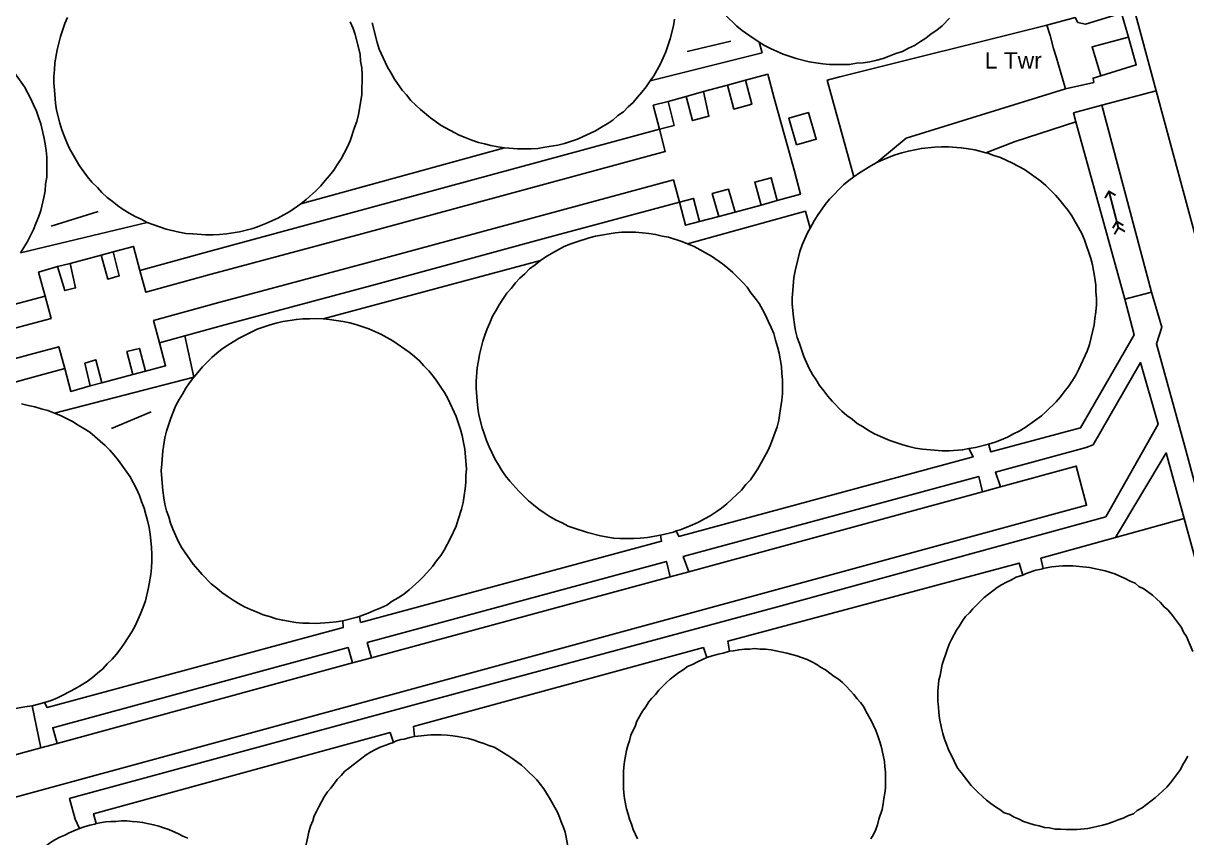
# Model space of a CAD drawing. Header units: millimetres. Extents: x 111502 to 977541, y 8702 to 1044108.
# Drawn here: x 974835.9 to 974942.6, y 476217.9 to 476292.6 of the extents above; entities that cross this region are included whole.
import ezdxf

# ---------------------------------------------------------------- set-up
doc = ezdxf.new("R2010")
doc.units = ezdxf.units.MM
doc.header["$LTSCALE"] = 0.25
doc.layers.add('X HVSS Site Background', color=8, linetype='Continuous')
doc.styles.add('OS Master Map$1$Standard', font='txt')

# ---------------------------------------------------------------- blocks, each defined once
blk = doc.blocks.new('OS Master Map$1$OSS6')
at = {"color": 8, "true_color": 0x707070, "const_width": 0.174, "flags": 128}
for points in [[(0.5, 0.5), (0, 0), (0.5, -0.5)], [(0, 0), (3.438, 0)], [(3.35, 0.5), (2.85, 0), (3.35, -0.5)], [(3.938, 0.5), (3.438, 0), (3.938, -0.5)]]:
    blk.add_lwpolyline(points, dxfattribs=at)
blk = doc.blocks.new('OS MAP')
at = {"layer": 'X HVSS Site Background', "flags": 128}
for points in [[(488706.79, 240882.87), (488721.64, 240827.84)], [(488685.2, 240832.3), (488685.18, 240832.31), (488685.18, 240832.31), (488684.65, 240832.65), (488684.65, 240832.65), (488683.65, 240833.35), (488683.65, 240833.35), (488683.15, 240833.75), (488683.15, 240833.75), (488682.1, 240834.8)], [(488677.45, 240834.4), (488677.35, 240833.8), (488677.35, 240833.8), (488677.05, 240832.6), (488677.05, 240832.6), (488676.65, 240831.4), (488676.65, 240831.4), (488676.15, 240830.3), (488676.15, 240830.3), (488675.55, 240829.2), (488675.55, 240829.2), (488675.22, 240828.73)], [(488661.85, 240822.6), (488661.25, 240822.7), (488661.25, 240822.7), (488660.6, 240822.8), (488660.6, 240822.8), (488660, 240822.95), (488660, 240822.95), (488659.45, 240823.1), (488659.45, 240823.1), (488658.85, 240823.3), (488658.85, 240823.3), (488658.25, 240823.55), (488658.25, 240823.55), (488657.7, 240823.75), (488657.7, 240823.75), (488656.05, 240824.65), (488656.05, 240824.65), (488655.05, 240825.35), (488655.05, 240825.35), (488654.15, 240826.1), (488654.15, 240826.1), (488653.7, 240826.5), (488653.7, 240826.5), (488653.25, 240826.95), (488653.25, 240826.95), (488652.85, 240827.45), (488652.85, 240827.45), (488652.45, 240827.9), (488652.45, 240827.9), (488651.75, 240828.9), (488651.75, 240828.9), (488651.45, 240829.45), (488651.45, 240829.45), (488651.1, 240830), (488651.1, 240830), (488650.35, 240831.65), (488650.35, 240831.65), (488650.15, 240832.25), (488650.15, 240832.25), (488649.7, 240834.05)], [(488629.05, 240815.75), (488628.5, 240816.05), (488628.5, 240816.05), (488627.95, 240816.3), (488627.95, 240816.3), (488627.4, 240816.6), (488627.4, 240816.6), (488626.85, 240816.95), (488626.85, 240816.95), (488626.35, 240817.3), (488626.35, 240817.3), (488625.85, 240817.7), (488625.85, 240817.7), (488625.4, 240818.05), (488625.4, 240818.05), (488624.9, 240818.5), (488624.9, 240818.5), (488624.5, 240818.95), (488624.5, 240818.95), (488624, 240819.45), (488624, 240819.45), (488623.6, 240819.95), (488623.6, 240819.95), (488623.25, 240820.4), (488623.25, 240820.4), (488622.85, 240820.95), (488622.85, 240820.95), (488622.55, 240821.45), (488622.55, 240821.45), (488621.95, 240822.55), (488621.95, 240822.55), (488621.7, 240823.1), (488621.7, 240823.1), (488621.45, 240823.7), (488621.45, 240823.7), (488621.25, 240824.25), (488621.25, 240824.25), (488621.05, 240824.85), (488621.05, 240824.85), (488620.75, 240826.05), (488620.75, 240826.05), (488620.65, 240826.7), (488620.65, 240826.7), (488620.55, 240827.9), (488620.55, 240827.9), (488620.5, 240828.55), (488620.5, 240828.55), (488620.5, 240829.15), (488620.5, 240829.15), (488620.55, 240829.75), (488620.55, 240829.75), (488620.6, 240830.4), (488620.6, 240830.4), (488620.8, 240831.6), (488620.8, 240831.6), (488621.1, 240832.8), (488621.1, 240832.8), (488621.5, 240834), (488621.5, 240834), (488621.75, 240834.55)], [(488647.7, 240834.15), (488647.95, 240833.55), (488647.95, 240833.55), (488648.15, 240833), (488648.15, 240833), (488648.45, 240831.8), (488648.45, 240831.8), (488648.6, 240831.15), (488648.6, 240831.15), (488648.65, 240830.55), (488648.65, 240830.55), (488648.75, 240829.95), (488648.75, 240829.95), (488648.8, 240829.3), (488648.8, 240829.3), (488648.8, 240828.7), (488648.8, 240828.7), (488648.75, 240828.1), (488648.75, 240828.1), (488648.75, 240827.45), (488648.75, 240827.45), (488648.45, 240825.65), (488648.45, 240825.65), (488648.3, 240825), (488648.3, 240825), (488648.1, 240824.45), (488648.1, 240824.45), (488647.7, 240823.25), (488647.7, 240823.25), (488647.45, 240822.7), (488647.45, 240822.7), (488646.85, 240821.6), (488646.85, 240821.6), (488646.5, 240821.05), (488646.5, 240821.05), (488646.2, 240820.55), (488646.2, 240820.55), (488645.8, 240820.05), (488645.8, 240820.05), (488645.4, 240819.6), (488645.4, 240819.6), (488645, 240819.1), (488645, 240819.1), (488644.55, 240818.65), (488644.55, 240818.65), (488643.65, 240817.85), (488643.65, 240817.85), (488643.15, 240817.45)], [(488616.75, 240829.7), (488617.8, 240828.2), (488617.8, 240828.2), (488618.4, 240827.1), (488618.4, 240827.1), (488618.65, 240826.55), (488618.65, 240826.55), (488618.9, 240825.95), (488618.9, 240825.95), (488619.1, 240825.4), (488619.1, 240825.4), (488619.3, 240824.8), (488619.3, 240824.8), (488619.6, 240823.6), (488619.6, 240823.6), (488619.7, 240822.95), (488619.7, 240822.95), (488619.8, 240822.35), (488619.8, 240822.35), (488619.85, 240821.75), (488619.85, 240821.75), (488619.85, 240819.9), (488619.85, 240819.9), (488619.75, 240819.25), (488619.75, 240819.25), (488619.7, 240818.65), (488619.7, 240818.65), (488619.6, 240818.05), (488619.6, 240818.05), (488619.3, 240816.85), (488619.3, 240816.85), (488619.1, 240816.25), (488619.1, 240816.25), (488618.85, 240815.65), (488618.85, 240815.65), (488618.65, 240815.1), (488618.65, 240815.1), (488618.35, 240814.55), (488618.35, 240814.55), (488618.1, 240814), (488618.1, 240814), (488617.75, 240813.45), (488617.75, 240813.45), (488617.45, 240812.95)], [(488702.67, 240834.48), (488702, 240833.8), (488702, 240833.8), (488701.5, 240833.4), (488701.5, 240833.4), (488701, 240833.05), (488701, 240833.05), (488700.5, 240832.65), (488700.5, 240832.65), (488700, 240832.35), (488700, 240832.35), (488699.45, 240832), (488699.45, 240832), (488698.9, 240831.75), (488698.9, 240831.75), (488698.35, 240831.45), (488698.35, 240831.45), (488697.75, 240831.25), (488697.75, 240831.25), (488697.15, 240831), (488697.15, 240831), (488696.6, 240830.8), (488696.6, 240830.8), (488696, 240830.65), (488696, 240830.65), (488695.35, 240830.5), (488695.35, 240830.5), (488694.75, 240830.4), (488694.75, 240830.4), (488694.15, 240830.35), (488694.15, 240830.35), (488693.5, 240830.25), (488693.5, 240830.25), (488691.65, 240830.25), (488691.65, 240830.25), (488691.05, 240830.3)], [(488719.1, 240832.75), (488718.45, 240834.95), (488718.45, 240834.95), (488715.15, 240833.95), (488715.15, 240833.95), (488714.45, 240834.1), (488714.45, 240834.1), (488714.2, 240834.55), (488714.2, 240834.55), (488711.6, 240833.85)], [(488693.9, 240819.95), (488691.46, 240828.82), (488691.46, 240828.82), (488691.79, 240828.9), (488691.79, 240828.9), (488692.6, 240829.1), (488692.6, 240829.1), (488711.6, 240833.85)], [(488711.6, 240833.85), (488711.9, 240832.9), (488711.9, 240832.9), (488712.2, 240831.7), (488712.2, 240831.7), (488712.45, 240830.95), (488712.45, 240830.95), (488713.3, 240828)], [(488682.61, 240832.37), (488678.59, 240831.45)], [(488685.47, 240831.3), (488685.2, 240832.3)], [(488691.05, 240830.3), (488690.4, 240830.4), (488690.4, 240830.4), (488689.8, 240830.5), (488689.8, 240830.5), (488688.6, 240830.8), (488688.6, 240830.8), (488687.4, 240831.2), (488687.4, 240831.2), (488686.85, 240831.45), (488686.85, 240831.45), (488686.25, 240831.7), (488686.25, 240831.7), (488685.7, 240832), (488685.7, 240832), (488685.21, 240832.3), (488685.21, 240832.3), (488685.2, 240832.3), (488685.2, 240832.3), (488685.2, 240832.3)], [(488719.1, 240832.75), (488715.75, 240831.85), (488715.75, 240831.85), (488716.55, 240829.2)], [(488719.1, 240832.75), (488719.8, 240830.2), (488719.8, 240830.2), (488716.55, 240829.2)], [(488685.47, 240831.3), (488675.22, 240828.73)], [(488683.95, 240828.8), (488686, 240829.35)], [(488686, 240829.35), (488686.6, 240827.15), (488686.6, 240827.15), (488688.45, 240820.45), (488688.45, 240820.45), (488689, 240818.35), (488689, 240818.35), (488686.85, 240817.75)], [(488713.3, 240828), (488715.9, 240828.6), (488715.9, 240828.6), (488715.85, 240829), (488715.85, 240829), (488716.55, 240829.2)], [(488675.22, 240828.73), (488674.85, 240828.2), (488674.85, 240828.2), (488674.45, 240827.7), (488674.45, 240827.7), (488674.05, 240827.25), (488674.05, 240827.25), (488673.65, 240826.75), (488673.65, 240826.75), (488673.2, 240826.35), (488673.2, 240826.35), (488672.75, 240825.9), (488672.75, 240825.9), (488672.25, 240825.55), (488672.25, 240825.55), (488671.8, 240825.15), (488671.8, 240825.15), (488671.25, 240824.8), (488671.25, 240824.8), (488670.75, 240824.5), (488670.75, 240824.5), (488670.2, 240824.15), (488670.2, 240824.15), (488668.55, 240823.4), (488668.55, 240823.4), (488667.35, 240823), (488667.35, 240823), (488666.75, 240822.85), (488666.75, 240822.85), (488665.55, 240822.65), (488665.55, 240822.65), (488664.9, 240822.55), (488664.9, 240822.55), (488664.3, 240822.5), (488664.3, 240822.5), (488663.05, 240822.5), (488663.05, 240822.5), (488661.85, 240822.6)], [(488680.1, 240827.75), (488682.3, 240828.35)], [(488682.3, 240828.35), (488683.95, 240828.8)], [(488682.3, 240828.35), (488682.9, 240826.15), (488682.9, 240826.15), (488684.55, 240826.6), (488684.55, 240826.6), (488683.95, 240828.8)], [(488696, 240821.25), (488698.71, 240823.48), (488698.71, 240823.48), (488713.3, 240828)], [(488676.85, 240826.85), (488678.5, 240827.3)], [(488678.5, 240827.3), (488680.1, 240827.75)], [(488678.5, 240827.3), (488679.1, 240825.1), (488679.1, 240825.1), (488680.6, 240825.5), (488680.6, 240825.5), (488680.1, 240827.75)], [(488716.65, 240826.5), (488721.64, 240827.84)], [(488721.64, 240827.84), (488729.9, 240797.25), (488729.9, 240797.25), (488739.85, 240760.95), (488739.85, 240760.95), (488745.8, 240738.75), (488745.8, 240738.75), (488746.3, 240736.95), (488746.3, 240736.95), (488747.55, 240732.35), (488747.55, 240732.35), (488748.6, 240728.7), (488748.6, 240728.7), (488748.8, 240728.05), (488748.8, 240728.05), (488748.9, 240726.65), (488748.9, 240726.65), (488749, 240725.1), (488749, 240725.1), (488749, 240724), (488749, 240724), (488748.9, 240723.4), (488748.9, 240723.4), (488748.65, 240722.75)], [(488676.07, 240824.3), (488675.5, 240826.5), (488675.5, 240826.5), (488676.85, 240826.85)], [(488676.85, 240826.85), (488677.4, 240824.65), (488677.4, 240824.65), (488676.07, 240824.3)], [(488688.63, 240822.87), (488687.93, 240825.31), (488687.93, 240825.31), (488689.73, 240825.83), (488689.73, 240825.83), (488690.44, 240823.39), (488690.44, 240823.39), (488688.63, 240822.87)], [(488716.65, 240826.5), (488714.05, 240825.8), (488714.05, 240825.8), (488714.27, 240824.99)], [(488721.2, 240809.35), (488716.65, 240826.5)], [(488708.7, 240823.17), (488714.27, 240824.99)], [(488714.27, 240824.99), (488718.75, 240808.7)], [(488676.07, 240824.3), (488634.4, 240813), (488634.4, 240813), (488628.4, 240811.35)], [(488676.07, 240824.3), (488676.6, 240822.25), (488676.6, 240822.25), (488648.75, 240814.7), (488648.75, 240814.7), (488634.95, 240811), (488634.95, 240811), (488628.95, 240809.35), (488628.95, 240809.35), (488628.4, 240811.35)], [(488705.99, 240822.15), (488705, 240822.4), (488705, 240822.4), (488704.4, 240822.5), (488704.4, 240822.5), (488703.75, 240822.6), (488703.75, 240822.6), (488702.55, 240822.7), (488702.55, 240822.7), (488701.95, 240822.7), (488701.95, 240822.7), (488701.3, 240822.65), (488701.3, 240822.65), (488700.1, 240822.55), (488700.1, 240822.55), (488699.5, 240822.4), (488699.5, 240822.4), (488698.9, 240822.3), (488698.9, 240822.3), (488698.3, 240822.15), (488698.3, 240822.15), (488697.7, 240821.95), (488697.7, 240821.95), (488697.15, 240821.75), (488697.15, 240821.75), (488696.55, 240821.5), (488696.55, 240821.5), (488696, 240821.25)], [(488708.7, 240823.17), (488705.99, 240822.15)], [(488661.85, 240822.6), (488643.15, 240817.45)], [(488706.25, 240795.4), (488706.85, 240795.6), (488706.85, 240795.6), (488707.4, 240795.8), (488707.4, 240795.8), (488708, 240796.05), (488708, 240796.05), (488708.55, 240796.35), (488708.55, 240796.35), (488709.05, 240796.6), (488709.05, 240796.6), (488709.6, 240796.95), (488709.6, 240796.95), (488711.1, 240798), (488711.1, 240798), (488711.55, 240798.4), (488711.55, 240798.4), (488712.45, 240799.3), (488712.45, 240799.3), (488712.85, 240799.75), (488712.85, 240799.75), (488713.2, 240800.2), (488713.2, 240800.2), (488713.6, 240800.7), (488713.6, 240800.7), (488713.95, 240801.25), (488713.95, 240801.25), (488714.25, 240801.75), (488714.25, 240801.75), (488714.55, 240802.3), (488714.55, 240802.3), (488715.3, 240803.95), (488715.3, 240803.95), (488715.5, 240804.55), (488715.5, 240804.55), (488715.95, 240806.35), (488715.95, 240806.35), (488716, 240806.95), (488716, 240806.95), (488716.1, 240807.55), (488716.1, 240807.55), (488716.15, 240808.2), (488716.15, 240808.2), (488716.15, 240808.8), (488716.15, 240808.8), (488716.1, 240809.4), (488716.1, 240809.4), (488716.1, 240810), (488716.1, 240810), (488716, 240810.65), (488716, 240810.65), (488715.8, 240811.85), (488715.8, 240811.85), (488715.65, 240812.45), (488715.65, 240812.45), (488715.45, 240813), (488715.45, 240813), (488715.25, 240813.6), (488715.25, 240813.6), (488715.05, 240814.15), (488715.05, 240814.15), (488714.8, 240814.75), (488714.8, 240814.75), (488714.5, 240815.3), (488714.5, 240815.3), (488714.2, 240815.8), (488714.2, 240815.8), (488713.9, 240816.35), (488713.9, 240816.35), (488713.55, 240816.85), (488713.55, 240816.85), (488713.15, 240817.35), (488713.15, 240817.35), (488712.8, 240817.8), (488712.8, 240817.8), (488712.4, 240818.25), (488712.4, 240818.25), (488711.5, 240819.15), (488711.5, 240819.15), (488711.05, 240819.55), (488711.05, 240819.55), (488709.55, 240820.6), (488709.55, 240820.6), (488708.45, 240821.2), (488708.45, 240821.2), (488707.35, 240821.7), (488707.35, 240821.7), (488706.75, 240821.9), (488706.75, 240821.9), (488706.2, 240822.1), (488706.2, 240822.1), (488705.99, 240822.15)], [(488696, 240821.25), (488695.45, 240820.95), (488695.45, 240820.95), (488694.95, 240820.65), (488694.95, 240820.65), (488694.4, 240820.3), (488694.4, 240820.3), (488693.9, 240819.95)], [(488677.89, 240817.61), (488677.35, 240819.65), (488677.35, 240819.65), (488649.45, 240812.1), (488649.45, 240812.1), (488635.65, 240808.4), (488635.65, 240808.4), (488629.65, 240806.75), (488629.65, 240806.75), (488630.2, 240804.7)], [(488685.4, 240817.35), (488684.8, 240819.45), (488684.8, 240819.45), (488686.3, 240819.85), (488686.3, 240819.85), (488686.85, 240817.75)], [(488693.9, 240819.95), (488693.45, 240819.6), (488693.45, 240819.6), (488692.95, 240819.2), (488692.95, 240819.2), (488691.65, 240817.9), (488691.65, 240817.9), (488691.25, 240817.4), (488691.25, 240817.4), (488690.55, 240816.4), (488690.55, 240816.4), (488690.25, 240815.9), (488690.25, 240815.9), (488689.89, 240815.24)], [(488681.5, 240816.3), (488680.9, 240818.4), (488680.9, 240818.4), (488682.4, 240818.8), (488682.4, 240818.8), (488683, 240816.7)], [(488643.15, 240817.45), (488642.15, 240816.75), (488642.15, 240816.75), (488641.05, 240816.15), (488641.05, 240816.15), (488639.95, 240815.65), (488639.95, 240815.65), (488639.35, 240815.4), (488639.35, 240815.4), (488638.75, 240815.2), (488638.75, 240815.2), (488637.55, 240814.9), (488637.55, 240814.9), (488636.35, 240814.7), (488636.35, 240814.7), (488635.7, 240814.65), (488635.7, 240814.65), (488635.1, 240814.6), (488635.1, 240814.6), (488634.45, 240814.6), (488634.45, 240814.6), (488633.25, 240814.7), (488633.25, 240814.7), (488632.6, 240814.75), (488632.6, 240814.75), (488632, 240814.85), (488632, 240814.85), (488630.8, 240815.15), (488630.8, 240815.15), (488629.6, 240815.55), (488629.6, 240815.55), (488629.05, 240815.75)], [(488632.53, 240805.34), (488636.2, 240806.35), (488636.2, 240806.35), (488650, 240810.05), (488650, 240810.05), (488665.7, 240814.35), (488665.7, 240814.35), (488677.89, 240817.61)], [(488677.89, 240817.61), (488679.2, 240817.95), (488679.2, 240817.95), (488679.75, 240815.85)], [(488679.75, 240815.85), (488678.45, 240815.5), (488678.45, 240815.5), (488677.89, 240817.61)], [(488685.4, 240817.35), (488683, 240816.7)], [(488686.85, 240817.75), (488685.4, 240817.35)], [(488620.27, 240815.42), (488624.58, 240816.77)], [(488678.65, 240813.8), (488689.45, 240816.78), (488689.45, 240816.78), (488689.89, 240815.24)], [(488681.5, 240816.3), (488679.75, 240815.85)], [(488683, 240816.7), (488681.5, 240816.3)], [(488617.45, 240812.95), (488629.05, 240815.75)], [(488689.89, 240815.24), (488689.65, 240814.8), (488689.65, 240814.8), (488689.15, 240813.7), (488689.15, 240813.7), (488688.95, 240813.1), (488688.95, 240813.1), (488688.5, 240811.3), (488688.5, 240811.3), (488688.4, 240810.7), (488688.4, 240810.7), (488688.3, 240809.5), (488688.3, 240809.5), (488688.25, 240808.85), (488688.25, 240808.85), (488688.25, 240808.25), (488688.25, 240808.25), (488688.35, 240807.05), (488688.35, 240807.05), (488688.45, 240806.4), (488688.45, 240806.4), (488688.55, 240805.8), (488688.55, 240805.8), (488688.7, 240805.2), (488688.7, 240805.2), (488688.9, 240804.65), (488688.9, 240804.65), (488689.3, 240803.45), (488689.3, 240803.45), (488689.8, 240802.35), (488689.8, 240802.35), (488690.1, 240801.8), (488690.1, 240801.8), (488690.45, 240801.3), (488690.45, 240801.3), (488690.75, 240800.8), (488690.75, 240800.8), (488691.15, 240800.3), (488691.15, 240800.3), (488691.5, 240799.8), (488691.5, 240799.8), (488691.9, 240799.35), (488691.9, 240799.35), (488692.8, 240798.45), (488692.8, 240798.45), (488693.25, 240798.05), (488693.25, 240798.05), (488693.75, 240797.7), (488693.75, 240797.7), (488694.2, 240797.3), (488694.2, 240797.3), (488694.75, 240797), (488694.75, 240797), (488695.25, 240796.65), (488695.25, 240796.65), (488695.8, 240796.35), (488695.8, 240796.35), (488696.35, 240796.1), (488696.35, 240796.1), (488697.2, 240795.75), (488697.2, 240795.75), (488698.4, 240795.35), (488698.4, 240795.35), (488698.95, 240795.2), (488698.95, 240795.2), (488699.55, 240795.05), (488699.55, 240795.05), (488700.2, 240794.95), (488700.2, 240794.95), (488702, 240794.8), (488702, 240794.8), (488702.65, 240794.8), (488702.65, 240794.8), (488703.85, 240794.9), (488703.85, 240794.9), (488704.45, 240795)], [(488665.15, 240812.25), (488665.65, 240812.6), (488665.65, 240812.6), (488666.15, 240812.9), (488666.15, 240812.9), (488667.25, 240813.5), (488667.25, 240813.5), (488667.85, 240813.75), (488667.85, 240813.75), (488668.4, 240813.95), (488668.4, 240813.95), (488669.6, 240814.35), (488669.6, 240814.35), (488670.2, 240814.5), (488670.2, 240814.5), (488672, 240814.8), (488672, 240814.8), (488672.6, 240814.85), (488672.6, 240814.85), (488673.85, 240814.85), (488673.85, 240814.85), (488674.5, 240814.8), (488674.5, 240814.8), (488675.1, 240814.75), (488675.1, 240814.75), (488675.7, 240814.65), (488675.7, 240814.65), (488676.3, 240814.5), (488676.3, 240814.5), (488676.9, 240814.4), (488676.9, 240814.4), (488678.1, 240814), (488678.1, 240814), (488678.65, 240813.8)], [(488625.95, 240813.05), (488624.85, 240812.75)], [(488624.85, 240812.75), (488625.45, 240810.55), (488625.45, 240810.55), (488626.5, 240810.85), (488626.5, 240810.85), (488625.95, 240813.05)], [(488628.4, 240811.35), (488627.8, 240813.55), (488627.8, 240813.55), (488625.95, 240813.05)], [(488678.65, 240813.8), (488679.25, 240813.55), (488679.25, 240813.55), (488679.8, 240813.25), (488679.8, 240813.25), (488680.3, 240812.95), (488680.3, 240812.95), (488680.85, 240812.65), (488680.85, 240812.65), (488681.85, 240811.95), (488681.85, 240811.95), (488682.35, 240811.55), (488682.35, 240811.55), (488682.8, 240811.15), (488682.8, 240811.15), (488683.7, 240810.25), (488683.7, 240810.25), (488684.1, 240809.8), (488684.1, 240809.8), (488684.45, 240809.3), (488684.45, 240809.3), (488684.85, 240808.8), (488684.85, 240808.8), (488685.2, 240808.3), (488685.2, 240808.3), (488685.5, 240807.75), (488685.5, 240807.75), (488685.8, 240807.25), (488685.8, 240807.25), (488686.05, 240806.7), (488686.05, 240806.7), (488686.3, 240806.1), (488686.3, 240806.1), (488686.55, 240805.55), (488686.55, 240805.55), (488686.7, 240804.95), (488686.7, 240804.95), (488686.9, 240804.35), (488686.9, 240804.35), (488687.05, 240803.75), (488687.05, 240803.75), (488687.25, 240802.55), (488687.25, 240802.55), (488687.3, 240801.9), (488687.3, 240801.9), (488687.35, 240801.3), (488687.35, 240801.3), (488687.35, 240800.05), (488687.35, 240800.05), (488687.3, 240799.45), (488687.3, 240799.45), (488687.1, 240798.25), (488687.1, 240798.25), (488687, 240797.6), (488687, 240797.6), (488686.85, 240797), (488686.85, 240797), (488686.25, 240795.35), (488686.25, 240795.35), (488686, 240794.8), (488686, 240794.8), (488685.1, 240793.15), (488685.1, 240793.15), (488684.4, 240792.15), (488684.4, 240792.15), (488684, 240791.7), (488684, 240791.7), (488683.6, 240791.2), (488683.6, 240791.2), (488683.15, 240790.8), (488683.15, 240790.8), (488682.7, 240790.35), (488682.7, 240790.35), (488682.25, 240789.95), (488682.25, 240789.95), (488681.75, 240789.55), (488681.75, 240789.55), (488681.25, 240789.2), (488681.25, 240789.2), (488680.7, 240788.85), (488680.7, 240788.85), (488680.2, 240788.55), (488680.2, 240788.55), (488679.65, 240788.25), (488679.65, 240788.25), (488679.1, 240788), (488679.1, 240788), (488678.5, 240787.75), (488678.5, 240787.75), (488677.95, 240787.55), (488677.95, 240787.55), (488677.6, 240787.45)], [(488622, 240812), (488620.85, 240811.7)], [(488620.85, 240811.7), (488621.5, 240809.5), (488621.5, 240809.5), (488622.5, 240809.75), (488622.5, 240809.75), (488622, 240812)], [(488624.85, 240812.75), (488622, 240812)], [(488645.21, 240806.9), (488665.15, 240812.25)], [(488676.15, 240787.05), (488674.95, 240786.85), (488674.95, 240786.85), (488674.3, 240786.8), (488674.3, 240786.8), (488673.7, 240786.75), (488673.7, 240786.75), (488672.45, 240786.75), (488672.45, 240786.75), (488671.85, 240786.8), (488671.85, 240786.8), (488670.65, 240787), (488670.65, 240787), (488669.45, 240787.3), (488669.45, 240787.3), (488668.25, 240787.7), (488668.25, 240787.7), (488667.7, 240787.9), (488667.7, 240787.9), (488667.15, 240788.2), (488667.15, 240788.2), (488666.6, 240788.45), (488666.6, 240788.45), (488666.05, 240788.75), (488666.05, 240788.75), (488665.5, 240789.1), (488665.5, 240789.1), (488665, 240789.45), (488665, 240789.45), (488664.5, 240789.85), (488664.5, 240789.85), (488664.05, 240790.2), (488664.05, 240790.2), (488663.15, 240791.1), (488663.15, 240791.1), (488662.35, 240792), (488662.35, 240792), (488661.95, 240792.5), (488661.95, 240792.5), (488661.6, 240793), (488661.6, 240793), (488661.3, 240793.5), (488661.3, 240793.5), (488660.95, 240794.05), (488660.95, 240794.05), (488660.45, 240795.15), (488660.45, 240795.15), (488660.2, 240795.75), (488660.2, 240795.75), (488660, 240796.3), (488660, 240796.3), (488659.8, 240796.9), (488659.8, 240796.9), (488659.5, 240798.1), (488659.5, 240798.1), (488659.4, 240798.7), (488659.4, 240798.7), (488659.35, 240799.35), (488659.35, 240799.35), (488659.25, 240800.55), (488659.25, 240800.55), (488659.25, 240801.2), (488659.25, 240801.2), (488659.35, 240802.4), (488659.35, 240802.4), (488659.45, 240803.05), (488659.45, 240803.05), (488659.55, 240803.65), (488659.55, 240803.65), (488659.85, 240804.85), (488659.85, 240804.85), (488660.05, 240805.4), (488660.05, 240805.4), (488660.25, 240806), (488660.25, 240806), (488660.5, 240806.55), (488660.5, 240806.55), (488660.75, 240807.15), (488660.75, 240807.15), (488661.05, 240807.65), (488661.05, 240807.65), (488661.35, 240808.2), (488661.35, 240808.2), (488661.7, 240808.7), (488661.7, 240808.7), (488662.05, 240809.25), (488662.05, 240809.25), (488662.45, 240809.7), (488662.45, 240809.7), (488662.85, 240810.2), (488662.85, 240810.2), (488663.25, 240810.65), (488663.25, 240810.65), (488663.7, 240811.05), (488663.7, 240811.05), (488664.15, 240811.5), (488664.15, 240811.5), (488664.65, 240811.85), (488664.65, 240811.85), (488665.15, 240812.25)], [(488620.85, 240811.7), (488619.1, 240811.2), (488619.1, 240811.2), (488619.7, 240809)], [(488595.9, 240800.3), (488595.35, 240802.35), (488595.35, 240802.35), (488617.3, 240808.35), (488617.3, 240808.35), (488619.7, 240809)], [(488619.7, 240809), (488620.25, 240806.95), (488620.25, 240806.95), (488617.85, 240806.3), (488617.85, 240806.3), (488595.9, 240800.3)], [(488718.75, 240808.7), (488721.2, 240809.35)], [(488728.95, 240719.55), (488735.85, 240721.5), (488735.85, 240721.5), (488741.55, 240731.25), (488741.55, 240731.25), (488729, 240777.6), (488729, 240777.6), (488724.25, 240795.2), (488724.25, 240795.2), (488721.65, 240804.6), (488721.65, 240804.6), (488722.15, 240806.15), (488722.15, 240806.15), (488721.2, 240809.35)], [(488718.75, 240808.7), (488719.6, 240805.45), (488719.6, 240805.45), (488714.7, 240796.9), (488714.7, 240796.9), (488706.45, 240794.7), (488706.45, 240794.7), (488706.25, 240795.4)], [(488633.35, 240801.55), (488633.7, 240802), (488633.7, 240802), (488634.15, 240802.5), (488634.15, 240802.5), (488635, 240803.35), (488635, 240803.35), (488635.45, 240803.75), (488635.45, 240803.75), (488635.95, 240804.15), (488635.95, 240804.15), (488636.45, 240804.5), (488636.45, 240804.5), (488636.95, 240804.8), (488636.95, 240804.8), (488637.5, 240805.15), (488637.5, 240805.15), (488638.05, 240805.4), (488638.05, 240805.4), (488638.6, 240805.7), (488638.6, 240805.7), (488639.15, 240805.95), (488639.15, 240805.95), (488640.35, 240806.35), (488640.35, 240806.35), (488640.9, 240806.5), (488640.9, 240806.5), (488641.5, 240806.65), (488641.5, 240806.65), (488642.15, 240806.75), (488642.15, 240806.75), (488642.75, 240806.85), (488642.75, 240806.85), (488643.35, 240806.9), (488643.35, 240806.9), (488643.95, 240806.9), (488643.95, 240806.9), (488644.6, 240806.95), (488644.6, 240806.95), (488645.21, 240806.9)], [(488645.21, 240806.9), (488645.8, 240806.85), (488645.8, 240806.85), (488646.4, 240806.75), (488646.4, 240806.75), (488647.05, 240806.65), (488647.05, 240806.65), (488647.65, 240806.55), (488647.65, 240806.55), (488648.2, 240806.4), (488648.2, 240806.4), (488649.4, 240806), (488649.4, 240806), (488650.5, 240805.5), (488650.5, 240805.5), (488651.6, 240804.9), (488651.6, 240804.9), (488653.1, 240803.85), (488653.1, 240803.85), (488653.6, 240803.45), (488653.6, 240803.45), (488654.05, 240803.05), (488654.05, 240803.05), (488654.45, 240802.6), (488654.45, 240802.6), (488654.9, 240802.15), (488654.9, 240802.15), (488655.3, 240801.65), (488655.3, 240801.65), (488655.65, 240801.2), (488655.65, 240801.2), (488656, 240800.65), (488656, 240800.65), (488656.35, 240800.15), (488656.35, 240800.15), (488656.65, 240799.6), (488656.65, 240799.6), (488657.4, 240797.95), (488657.4, 240797.95), (488657.8, 240796.75), (488657.8, 240796.75), (488657.95, 240796.2), (488657.95, 240796.2), (488658.1, 240795.55), (488658.1, 240795.55), (488658.2, 240794.95), (488658.2, 240794.95), (488658.35, 240793.15), (488658.35, 240793.15), (488658.3, 240792.5), (488658.3, 240792.5), (488658.3, 240791.9), (488658.3, 240791.9), (488658.25, 240791.3), (488658.25, 240791.3), (488658.15, 240790.7), (488658.15, 240790.7), (488658.05, 240790.05), (488658.05, 240790.05), (488657.9, 240789.45), (488657.9, 240789.45), (488657.6, 240788.5), (488657.6, 240788.5), (488657.4, 240787.9), (488657.4, 240787.9), (488656.9, 240786.8), (488656.9, 240786.8), (488656.3, 240785.7), (488656.3, 240785.7), (488656, 240785.2), (488656, 240785.2), (488655.6, 240784.7), (488655.6, 240784.7), (488655.25, 240784.2), (488655.25, 240784.2), (488654.45, 240783.3), (488654.45, 240783.3), (488654, 240782.85), (488654, 240782.85), (488653.1, 240782.05), (488653.1, 240782.05), (488652.6, 240781.65), (488652.6, 240781.65), (488652.1, 240781.3), (488652.1, 240781.3), (488651.55, 240781), (488651.55, 240781), (488651.05, 240780.65), (488651.05, 240780.65), (488650.5, 240780.4), (488650.5, 240780.4), (488649.9, 240780.15), (488649.9, 240780.15), (488649.35, 240779.9), (488649.35, 240779.9), (488648.75, 240779.7), (488648.75, 240779.7), (488648.55, 240779.6)], [(488628.9, 240802.1), (488630.75, 240802.6), (488630.75, 240802.6), (488630.2, 240804.7)], [(488630.2, 240804.7), (488632.53, 240805.34)], [(488633.35, 240801.55), (488632.53, 240805.34)], [(488621.5, 240802.35), (488620.95, 240804.35), (488620.95, 240804.35), (488618.55, 240803.7), (488618.55, 240803.7), (488596.6, 240797.7)], [(488627.75, 240801.8), (488627.2, 240803.9), (488627.2, 240803.9), (488628.35, 240804.2), (488628.35, 240804.2), (488628.9, 240802.1)], [(488596.6, 240797.7), (488597.15, 240795.65), (488597.15, 240795.65), (488619.15, 240801.7), (488619.15, 240801.7), (488621.5, 240802.35)], [(488621.5, 240802.35), (488622.05, 240800.25), (488622.05, 240800.25), (488623.85, 240800.75)], [(488622.85, 240760.15), (488622.45, 240761), (488622.45, 240761), (488621.95, 240762.9), (488621.95, 240762.9), (488622.45, 240763.05), (488622.45, 240763.05), (488655.25, 240771.95), (488655.25, 240771.95), (488686.9, 240780.5), (488686.9, 240780.5), (488717, 240788.75), (488717, 240788.75), (488721.8, 240797.25), (488721.8, 240797.25), (488720.2, 240802.9), (488720.2, 240802.9), (488715.85, 240795.35), (488715.85, 240795.35), (488715.2, 240795.1), (488715.2, 240795.1), (488706.9, 240792.85), (488706.9, 240792.85), (488707.35, 240791.5)], [(488623.85, 240800.75), (488623.35, 240802.85), (488623.35, 240802.85), (488624.35, 240803.15), (488624.35, 240803.15), (488624.9, 240801.05)], [(488620.55, 240798.25), (488633.35, 240801.55)], [(488624.9, 240801.05), (488627.75, 240801.8)], [(488627.75, 240801.8), (488628.9, 240802.1)], [(488647, 240779.2), (488646.4, 240779.1), (488646.4, 240779.1), (488645.75, 240779.05), (488645.75, 240779.05), (488644.55, 240778.95), (488644.55, 240778.95), (488643.9, 240779), (488643.9, 240779), (488643.3, 240779), (488643.3, 240779), (488642.7, 240779.05), (488642.7, 240779.05), (488641.5, 240779.25), (488641.5, 240779.25), (488640.9, 240779.4), (488640.9, 240779.4), (488640.3, 240779.6), (488640.3, 240779.6), (488639.7, 240779.75), (488639.7, 240779.75), (488639.15, 240780), (488639.15, 240780), (488638.55, 240780.25), (488638.55, 240780.25), (488638, 240780.5), (488638, 240780.5), (488637.45, 240780.8), (488637.45, 240780.8), (488636.95, 240781.1), (488636.95, 240781.1), (488636.4, 240781.45), (488636.4, 240781.45), (488635.9, 240781.8), (488635.9, 240781.8), (488635.45, 240782.2), (488635.45, 240782.2), (488634.95, 240782.6), (488634.95, 240782.6), (488634.1, 240783.45), (488634.1, 240783.45), (488633.7, 240783.9), (488633.7, 240783.9), (488633.3, 240784.4), (488633.3, 240784.4), (488632.25, 240785.9), (488632.25, 240785.9), (488631.95, 240786.45), (488631.95, 240786.45), (488631.45, 240787.55), (488631.45, 240787.55), (488631.2, 240788.15), (488631.2, 240788.15), (488631.05, 240788.75), (488631.05, 240788.75), (488630.85, 240789.3), (488630.85, 240789.3), (488630.7, 240789.9), (488630.7, 240789.9), (488630.6, 240790.5), (488630.6, 240790.5), (488630.5, 240791.15), (488630.5, 240791.15), (488630.35, 240792.95), (488630.35, 240792.95), (488630.4, 240793.6), (488630.4, 240793.6), (488630.5, 240794.8), (488630.5, 240794.8), (488630.7, 240796), (488630.7, 240796), (488630.85, 240796.6), (488630.85, 240796.6), (488631.25, 240797.8), (488631.25, 240797.8), (488631.45, 240798.35), (488631.45, 240798.35), (488631.7, 240798.95), (488631.7, 240798.95), (488632, 240799.5), (488632, 240799.5), (488632.3, 240800), (488632.3, 240800), (488632.6, 240800.55), (488632.6, 240800.55), (488632.95, 240801.05), (488632.95, 240801.05), (488633.35, 240801.55)], [(488623.85, 240800.75), (488624.9, 240801.05)], [(488617.55, 240799.1), (488618.15, 240798.95), (488618.15, 240798.95), (488618.75, 240798.85), (488618.75, 240798.85), (488619.35, 240798.65), (488619.35, 240798.65), (488619.95, 240798.5), (488619.95, 240798.5), (488620.55, 240798.25)], [(488620.55, 240798.25), (488621.1, 240798.05), (488621.1, 240798.05), (488621.65, 240797.75), (488621.65, 240797.75), (488622.2, 240797.5), (488622.2, 240797.5), (488622.75, 240797.15), (488622.75, 240797.15), (488623.25, 240796.85), (488623.25, 240796.85), (488623.8, 240796.5), (488623.8, 240796.5), (488624.25, 240796.1), (488624.25, 240796.1), (488624.75, 240795.7), (488624.75, 240795.7), (488625.2, 240795.3), (488625.2, 240795.3), (488625.65, 240794.85), (488625.65, 240794.85), (488626.05, 240794.4), (488626.05, 240794.4), (488626.45, 240793.9), (488626.45, 240793.9), (488627.5, 240792.4), (488627.5, 240792.4), (488628.1, 240791.3), (488628.1, 240791.3), (488628.35, 240790.7), (488628.35, 240790.7), (488628.55, 240790.15), (488628.55, 240790.15), (488628.8, 240789.55), (488628.8, 240789.55), (488628.95, 240788.95), (488628.95, 240788.95), (488629.1, 240788.4), (488629.1, 240788.4), (488629.25, 240787.75), (488629.25, 240787.75), (488629.35, 240787.15), (488629.35, 240787.15), (488629.45, 240785.95), (488629.45, 240785.95), (488629.5, 240785.3), (488629.5, 240785.3), (488629.5, 240784.7), (488629.5, 240784.7), (488629.45, 240784.05), (488629.45, 240784.05), (488629.4, 240783.45), (488629.4, 240783.45), (488629.2, 240782.25), (488629.2, 240782.25), (488628.9, 240781.05), (488628.9, 240781.05), (488628.7, 240780.45), (488628.7, 240780.45), (488628.45, 240779.85), (488628.45, 240779.85), (488627.95, 240778.75), (488627.95, 240778.75), (488627.65, 240778.2), (488627.65, 240778.2), (488627, 240777.15), (488627, 240777.15), (488626.65, 240776.65), (488626.65, 240776.65), (488626.25, 240776.15), (488626.25, 240776.15), (488625.85, 240775.7), (488625.85, 240775.7), (488625.4, 240775.25), (488625.4, 240775.25), (488625, 240774.8), (488625, 240774.8), (488624.5, 240774.4), (488624.5, 240774.4), (488624.05, 240774), (488624.05, 240774), (488623.55, 240773.65), (488623.55, 240773.65), (488623, 240773.3), (488623, 240773.3), (488622.5, 240773), (488622.5, 240773), (488621.4, 240772.4), (488621.4, 240772.4), (488620.85, 240772.15), (488620.85, 240772.15), (488620.25, 240771.9), (488620.25, 240771.9), (488619.65, 240771.7)], [(488625.79, 240796.85), (488629.42, 240798.39)], [(488618.5, 240771.4), (488617.85, 240771.3), (488617.85, 240771.3), (488616.65, 240771.1)], [(488704.45, 240795), (488704.85, 240794.25), (488704.85, 240794.25), (488677.85, 240786.95), (488677.85, 240786.95), (488677.6, 240787.45)], [(488706.25, 240795.4), (488705.05, 240795.1), (488705.05, 240795.1), (488704.45, 240795)], [(488717.9, 240786.85), (488722.55, 240794.6), (488722.55, 240794.6), (488724.19, 240788.6)], [(488707.35, 240791.5), (488714.3, 240793.4), (488714.3, 240793.4), (488715.25, 240789.8), (488715.25, 240789.8), (488612.45, 240761.81)], [(488705.7, 240791.05), (488705.35, 240792.45), (488705.35, 240792.45), (488678.25, 240785.1), (488678.25, 240785.1), (488678.75, 240783.7)], [(488705.7, 240791.05), (488678.75, 240783.7)], [(488707.35, 240791.5), (488705.7, 240791.05)], [(488717.9, 240786.85), (488724.19, 240788.6)], [(488724.19, 240788.6), (488731.45, 240762.1), (488731.45, 240762.1), (488739.7, 240731.75), (488739.7, 240731.75), (488734.65, 240722.8), (488734.65, 240722.8), (488728.95, 240721.35), (488728.95, 240721.35), (488728.6, 240722.55)], [(488677.6, 240787.45), (488677.35, 240787.35), (488677.35, 240787.35), (488676.15, 240787.05)], [(488648.65, 240779.05), (488676.25, 240786.5), (488676.25, 240786.5), (488676.15, 240787.05)], [(488711.25, 240784), (488711.05, 240784.95), (488711.05, 240784.95), (488717.9, 240786.85)], [(488677.05, 240783.25), (488676.7, 240784.65), (488676.7, 240784.65), (488649.25, 240777.2), (488649.25, 240777.2), (488649.65, 240775.8)], [(488709.4, 240783.4), (488709.05, 240784.5), (488709.05, 240784.5), (488682.35, 240777.35), (488682.35, 240777.35), (488682.5, 240776.41)], [(488711.25, 240784), (488711.55, 240784.05), (488711.55, 240784.05), (488712.05, 240784.15), (488712.05, 240784.15), (488713.05, 240784.25), (488713.05, 240784.25), (488714, 240784.25), (488714, 240784.25), (488715.5, 240784.1), (488715.5, 240784.1), (488715.95, 240784), (488715.95, 240784), (488716.95, 240783.8), (488716.95, 240783.8), (488717.45, 240783.65), (488717.45, 240783.65), (488717.85, 240783.5), (488717.85, 240783.5), (488718.3, 240783.3), (488718.3, 240783.3), (488718.8, 240783.1), (488718.8, 240783.1), (488719.25, 240782.85), (488719.25, 240782.85), (488719.7, 240782.65), (488719.7, 240782.65), (488720.05, 240782.35), (488720.05, 240782.35), (488720.5, 240782.15), (488720.5, 240782.15), (488721.3, 240781.55), (488721.3, 240781.55), (488721.7, 240781.2), (488721.7, 240781.2), (488722, 240780.9), (488722, 240780.9), (488722.35, 240780.5), (488722.35, 240780.5), (488722.7, 240780.2), (488722.7, 240780.2), (488723.05, 240779.8), (488723.05, 240779.8), (488723.95, 240778.6), (488723.95, 240778.6), (488724.15, 240778.15), (488724.15, 240778.15), (488724.4, 240777.75), (488724.4, 240777.75), (488725, 240776.4)], [(488724.55, 240766.8), (488724.3, 240766.35), (488724.3, 240766.35), (488724.05, 240765.95), (488724.05, 240765.95), (488723.85, 240765.55), (488723.85, 240765.55), (488722.95, 240764.35), (488722.95, 240764.35), (488722.6, 240763.95), (488722.6, 240763.95), (488722.25, 240763.6), (488722.25, 240763.6), (488721.9, 240763.3), (488721.9, 240763.3), (488721.55, 240762.95), (488721.55, 240762.95), (488720.35, 240762.05), (488720.35, 240762.05), (488719.9, 240761.8), (488719.9, 240761.8), (488719.55, 240761.5), (488719.55, 240761.5), (488719.1, 240761.35), (488719.1, 240761.35), (488718.6, 240761.1), (488718.6, 240761.1), (488718.15, 240760.95), (488718.15, 240760.95), (488717.7, 240760.75), (488717.7, 240760.75), (488717.25, 240760.6), (488717.25, 240760.6), (488716.75, 240760.45), (488716.75, 240760.45), (488716.3, 240760.35), (488716.3, 240760.35), (488715.8, 240760.25), (488715.8, 240760.25), (488715.35, 240760.15), (488715.35, 240760.15), (488714.35, 240760.05), (488714.35, 240760.05), (488713.35, 240760.05), (488713.35, 240760.05), (488712.85, 240760.1), (488712.85, 240760.1), (488712.35, 240760.1), (488712.35, 240760.1), (488711.85, 240760.2), (488711.85, 240760.2), (488711.4, 240760.25), (488711.4, 240760.25), (488710.9, 240760.4), (488710.9, 240760.4), (488710.45, 240760.5), (488710.45, 240760.5), (488709.45, 240760.8), (488709.45, 240760.8), (488709.05, 240761), (488709.05, 240761), (488708.6, 240761.2), (488708.6, 240761.2), (488708.15, 240761.45), (488708.15, 240761.45), (488707.7, 240761.6), (488707.7, 240761.6), (488707.3, 240761.9), (488707.3, 240761.9), (488706.9, 240762.15), (488706.9, 240762.15), (488706.45, 240762.45), (488706.45, 240762.45), (488706.05, 240762.75), (488706.05, 240762.75), (488705.7, 240763.1), (488705.7, 240763.1), (488705.3, 240763.45), (488705.3, 240763.45), (488704.65, 240764.1), (488704.65, 240764.1), (488703.75, 240765.3), (488703.75, 240765.3), (488703.45, 240765.65), (488703.45, 240765.65), (488703.2, 240766.1), (488703.2, 240766.1), (488703, 240766.55), (488703, 240766.55), (488702.75, 240767), (488702.75, 240767), (488702.55, 240767.45), (488702.55, 240767.45), (488702.4, 240767.9), (488702.4, 240767.9), (488702.2, 240768.35), (488702.2, 240768.35), (488702.05, 240768.85), (488702.05, 240768.85), (488701.95, 240769.35), (488701.95, 240769.35), (488701.75, 240770.25), (488701.75, 240770.25), (488701.7, 240770.75), (488701.7, 240770.75), (488701.65, 240771.3), (488701.65, 240771.3), (488701.6, 240771.8), (488701.6, 240771.8), (488701.6, 240772.75), (488701.6, 240772.75), (488701.7, 240773.75), (488701.7, 240773.75), (488701.8, 240774.2), (488701.8, 240774.2), (488702, 240775.2), (488702, 240775.2), (488702.45, 240776.55), (488702.45, 240776.55), (488702.65, 240777.05), (488702.65, 240777.05), (488702.85, 240777.5), (488702.85, 240777.5), (488703.1, 240777.95), (488703.1, 240777.95), (488703.3, 240778.35), (488703.3, 240778.35), (488703.6, 240778.75), (488703.6, 240778.75), (488703.85, 240779.2), (488703.85, 240779.2), (488704.15, 240779.6), (488704.15, 240779.6), (488704.5, 240779.95), (488704.5, 240779.95), (488704.8, 240780.3), (488704.8, 240780.3), (488705.85, 240781.35), (488705.85, 240781.35), (488707.05, 240782.25), (488707.05, 240782.25), (488707.45, 240782.5), (488707.45, 240782.5), (488707.9, 240782.75), (488707.9, 240782.75), (488708.35, 240782.95), (488708.35, 240782.95), (488708.8, 240783.2), (488708.8, 240783.2), (488709.4, 240783.4)], [(488677.05, 240783.25), (488649.65, 240775.8)], [(488678.75, 240783.7), (488677.05, 240783.25)], [(488709.4, 240783.4), (488709.7, 240783.55), (488709.7, 240783.55), (488710.6, 240783.85), (488710.6, 240783.85), (488711.1, 240783.95), (488711.1, 240783.95), (488711.25, 240784)], [(488619.65, 240771.7), (488619.9, 240771.25), (488619.9, 240771.25), (488647.05, 240778.6), (488647.05, 240778.6), (488647, 240779.2)], [(488648.55, 240779.6), (488648.2, 240779.5), (488648.2, 240779.5), (488647, 240779.2)], [(488648.65, 240779.05), (488648.55, 240779.6)], [(488647.9, 240775.35), (488647.5, 240776.75), (488647.5, 240776.75), (488620.4, 240769.4), (488620.4, 240769.4), (488620.8, 240767.95)], [(488680.4, 240775.85), (488680.1, 240776.75), (488680.1, 240776.75), (488653.5, 240769.5), (488653.5, 240769.5), (488653.6, 240768.6)], [(488649.65, 240775.8), (488647.9, 240775.35)], [(488682.5, 240776.41), (488682.85, 240776.45), (488682.85, 240776.45), (488683.35, 240776.55), (488683.35, 240776.55), (488683.85, 240776.6), (488683.85, 240776.6), (488684.35, 240776.6), (488684.35, 240776.6), (488684.8, 240776.65), (488684.8, 240776.65), (488685.3, 240776.6), (488685.3, 240776.6), (488685.8, 240776.6), (488685.8, 240776.6), (488686.3, 240776.55), (488686.3, 240776.55), (488686.75, 240776.45), (488686.75, 240776.45), (488687.75, 240776.25), (488687.75, 240776.25), (488688.2, 240776.1), (488688.2, 240776.1), (488688.65, 240776), (488688.65, 240776), (488689.1, 240775.85), (488689.1, 240775.85), (488689.6, 240775.65), (488689.6, 240775.65), (488690.05, 240775.45), (488690.05, 240775.45), (488690.5, 240775.2), (488690.5, 240775.2), (488690.85, 240774.95), (488690.85, 240774.95), (488691.3, 240774.7), (488691.3, 240774.7), (488692.1, 240774.1), (488692.1, 240774.1), (488692.5, 240773.85), (488692.5, 240773.85), (488692.85, 240773.55), (488692.85, 240773.55), (488693.2, 240773.2), (488693.2, 240773.2), (488693.55, 240772.8), (488693.55, 240772.8), (488693.9, 240772.45), (488693.9, 240772.45), (488694.2, 240772.05), (488694.2, 240772.05), (488694.5, 240771.7), (488694.5, 240771.7), (488694.8, 240771.3), (488694.8, 240771.3), (488695, 240770.9), (488695, 240770.9), (488695.5, 240770), (488695.5, 240770), (488695.7, 240769.6), (488695.7, 240769.6), (488695.9, 240769.15), (488695.9, 240769.15), (488696.1, 240768.65), (488696.1, 240768.65), (488696.25, 240768.2), (488696.25, 240768.2), (488696.4, 240767.7), (488696.4, 240767.7), (488696.5, 240767.3), (488696.5, 240767.3), (488696.7, 240766.3), (488696.7, 240766.3), (488696.75, 240765.8), (488696.75, 240765.8), (488696.8, 240765.35), (488696.8, 240765.35), (488696.8, 240763.85), (488696.8, 240763.85), (488696.75, 240763.4), (488696.75, 240763.4), (488696.65, 240762.9), (488696.65, 240762.9), (488696.6, 240762.4), (488696.6, 240762.4), (488696.5, 240761.9), (488696.5, 240761.9), (488696.2, 240761), (488696.2, 240761), (488696.05, 240760.5), (488696.05, 240760.5), (488695.9, 240760.05), (488695.9, 240760.05), (488695.7, 240759.6), (488695.7, 240759.6), (488695.45, 240759.2)], [(488674.05, 240759.2), (488673.85, 240759.6), (488673.85, 240759.6), (488673.65, 240760.05), (488673.65, 240760.05), (488673.5, 240760.55), (488673.5, 240760.55), (488673.3, 240761), (488673.3, 240761), (488673.2, 240761.45), (488673.2, 240761.45), (488673.05, 240761.95), (488673.05, 240761.95), (488672.95, 240762.4), (488672.95, 240762.4), (488672.85, 240762.9), (488672.85, 240762.9), (488672.8, 240763.4), (488672.8, 240763.4), (488672.75, 240763.85), (488672.75, 240763.85), (488672.75, 240765.35), (488672.75, 240765.35), (488672.8, 240765.8), (488672.8, 240765.8), (488672.85, 240766.3), (488672.85, 240766.3), (488673.05, 240767.3), (488673.05, 240767.3), (488673.15, 240767.75), (488673.15, 240767.75), (488673.3, 240768.2), (488673.3, 240768.2), (488673.45, 240768.7), (488673.45, 240768.7), (488673.85, 240769.6), (488673.85, 240769.6), (488674, 240770), (488674, 240770), (488674.5, 240770.9), (488674.5, 240770.9), (488674.8, 240771.3), (488674.8, 240771.3), (488675.05, 240771.75), (488675.05, 240771.75), (488675.35, 240772.1), (488675.35, 240772.1), (488675.7, 240772.45), (488675.7, 240772.45), (488676, 240772.85), (488676, 240772.85), (488676.7, 240773.55), (488676.7, 240773.55), (488677.05, 240773.85), (488677.05, 240773.85), (488677.85, 240774.45), (488677.85, 240774.45), (488678.25, 240774.7), (488678.25, 240774.7), (488678.65, 240775), (488678.65, 240775), (488679.1, 240775.2), (488679.1, 240775.2), (488679.55, 240775.45), (488679.55, 240775.45), (488680, 240775.65), (488680, 240775.65), (488680.4, 240775.85)], [(488680.4, 240775.85), (488680.9, 240776), (488680.9, 240776), (488681.35, 240776.1), (488681.35, 240776.1), (488681.45, 240776.15), (488681.45, 240776.15), (488681.9, 240776.25), (488681.9, 240776.25), (488682.5, 240776.41)], [(488647.9, 240775.35), (488620.8, 240767.95)], [(488619.65, 240771.7), (488619.1, 240771.55), (488619.1, 240771.55), (488618.5, 240771.4)], [(488618.5, 240771.4), (488619.3, 240767.55)], [(488651.65, 240768.05), (488651.35, 240768.95), (488651.35, 240768.95), (488624.15, 240761.5), (488624.15, 240761.5), (488624.4, 240760.6)], [(488653.6, 240768.6), (488655.1, 240768.75), (488655.1, 240768.75), (488656.05, 240768.75), (488656.05, 240768.75), (488656.6, 240768.7), (488656.6, 240768.7), (488657.1, 240768.65), (488657.1, 240768.65), (488657.55, 240768.6), (488657.55, 240768.6), (488658.55, 240768.4), (488658.55, 240768.4), (488659.05, 240768.25), (488659.05, 240768.25), (488659.45, 240768.1), (488659.45, 240768.1), (488659.95, 240767.95), (488659.95, 240767.95), (488660.4, 240767.75), (488660.4, 240767.75), (488660.9, 240767.6), (488660.9, 240767.6), (488661.35, 240767.35), (488661.35, 240767.35), (488662.15, 240766.85), (488662.15, 240766.85), (488662.6, 240766.55), (488662.6, 240766.55), (488663.4, 240765.95), (488663.4, 240765.95), (488663.75, 240765.65), (488663.75, 240765.65), (488664.8, 240764.6), (488664.8, 240764.6), (488665.15, 240764.2), (488665.15, 240764.2), (488665.45, 240763.8), (488665.45, 240763.8), (488665.95, 240763), (488665.95, 240763), (488666.7, 240761.65), (488666.7, 240761.65), (488666.9, 240761.2), (488666.9, 240761.2), (488667.05, 240760.75), (488667.05, 240760.75), (488667.25, 240760.25), (488667.25, 240760.25), (488667.4, 240759.8), (488667.4, 240759.8), (488667.5, 240759.35), (488667.5, 240759.35), (488667.7, 240758.35)], [(488643.6, 240758.4), (488643.8, 240759.4), (488643.8, 240759.4), (488643.9, 240759.85), (488643.9, 240759.85), (488644.05, 240760.35), (488644.05, 240760.35), (488644.25, 240760.85), (488644.25, 240760.85), (488644.4, 240761.3), (488644.4, 240761.3), (488644.6, 240761.7), (488644.6, 240761.7), (488644.8, 240762.15), (488644.8, 240762.15), (488645.3, 240763.05), (488645.3, 240763.05), (488645.6, 240763.5), (488645.6, 240763.5), (488645.9, 240763.85), (488645.9, 240763.85), (488646.5, 240764.65), (488646.5, 240764.65), (488646.85, 240765), (488646.85, 240765), (488647.2, 240765.4), (488647.2, 240765.4), (488647.55, 240765.65), (488647.55, 240765.65), (488647.95, 240766), (488647.95, 240766), (488649.15, 240766.9), (488649.15, 240766.9), (488649.55, 240767.15), (488649.55, 240767.15), (488650, 240767.4), (488650, 240767.4), (488650.45, 240767.6), (488650.45, 240767.6), (488650.95, 240767.8), (488650.95, 240767.8), (488651.35, 240767.95), (488651.35, 240767.95), (488651.65, 240768.05)], [(488651.65, 240768.05), (488651.85, 240768.15), (488651.85, 240768.15), (488652.35, 240768.3), (488652.35, 240768.3), (488652.65, 240768.35), (488652.65, 240768.35), (488653.15, 240768.5), (488653.15, 240768.5), (488653.6, 240768.6)], [(488619.3, 240767.55), (488611.11, 240765.32)], [(488620.8, 240767.95), (488619.3, 240767.55)], [(488624.4, 240760.6), (488625.25, 240760.75), (488625.25, 240760.75), (488625.75, 240760.8), (488625.75, 240760.8), (488626.2, 240760.8), (488626.2, 240760.8), (488626.7, 240760.85), (488626.7, 240760.85), (488627.2, 240760.85), (488627.2, 240760.85), (488627.7, 240760.8), (488627.7, 240760.8), (488628.15, 240760.75), (488628.15, 240760.75), (488628.65, 240760.7), (488628.65, 240760.7), (488629.65, 240760.5), (488629.65, 240760.5), (488630.15, 240760.35), (488630.15, 240760.35), (488630.55, 240760.2), (488630.55, 240760.2), (488631.05, 240760.05), (488631.05, 240760.05), (488631.95, 240759.65), (488631.95, 240759.65), (488632.35, 240759.45), (488632.35, 240759.45), (488632.8, 240759.25)], [(488617.65, 240756.55), (488617.95, 240756.95), (488617.95, 240756.95), (488618.3, 240757.3), (488618.3, 240757.3), (488618.65, 240757.6), (488618.65, 240757.6), (488619.05, 240757.95), (488619.05, 240757.95), (488619.4, 240758.25), (488619.4, 240758.25), (488620.2, 240758.85), (488620.2, 240758.85), (488620.6, 240759.1), (488620.6, 240759.1), (488621.05, 240759.35), (488621.05, 240759.35), (488621.5, 240759.55), (488621.5, 240759.55), (488621.9, 240759.75), (488621.9, 240759.75), (488622.35, 240759.95), (488622.35, 240759.95), (488622.85, 240760.15)], [(488622.85, 240760.15), (488623.3, 240760.3), (488623.3, 240760.3), (488623.8, 240760.45), (488623.8, 240760.45), (488624.25, 240760.55), (488624.25, 240760.55), (488624.4, 240760.6)]]:
    blk.add_lwpolyline(points, dxfattribs=at)
at = {"layer": 'X HVSS Site Background', "rotation": 284.5000000000001}
blk.add_blockref('OS Master Map$1$OSS6', (488717.3, 240818.6), dxfattribs=at)
at = {"layer": 'X HVSS Site Background', "insert": (488705.9, 240829.87), "char_height": 1.5, "attachment_point": 7, "style": 'OS Master Map$1$Standard'}
blk.add_mtext('{\\farial|b0|i0|c0|p34;L Twr}', dxfattribs=at)

msp = doc.modelspace()

# ---------------------------------------------------------------- block references
at = {"lineweight": 0}
msp.add_blockref('OS MAP', (486218.2, 235458.61), dxfattribs=at)

doc.saveas('drawing.dxf')
